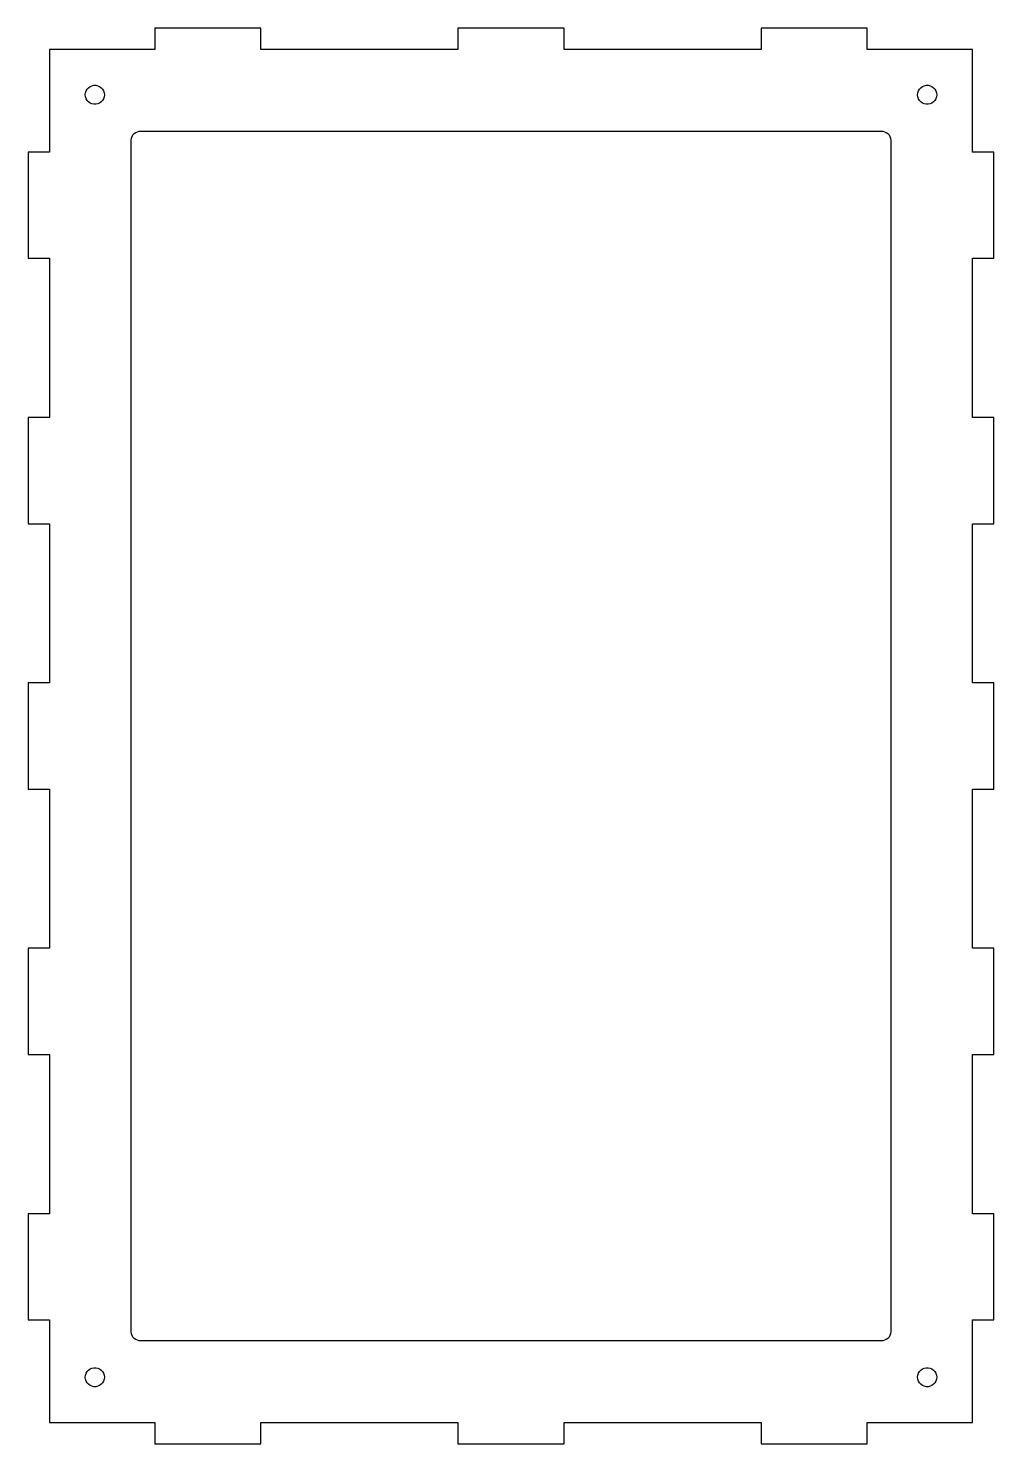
# Model space of a CAD drawing. Header units: metres. Extents: x -68 to 68, y -100 to 100.
import ezdxf

# ---------------------------------------------------------------- set-up
doc = ezdxf.new("R2010")
doc.units = ezdxf.units.M

msp = doc.modelspace()

# ---------------------------------------------------------------- linework, layer by layer
for p, q in [((-35.325, 100), (-50.325, 100)), ((-50.325, 100), (-50.325, 97.0173)), ((-35.325, 97.0173), (-35.325, 100)), ((7.5, 100), (-7.5, 100)), ((-7.5, 100), (-7.5, 97.0173)), ((7.5, 97.0173), (7.5, 100)), ((50.325, 100), (35.325, 100)), ((35.325, 100), (35.325, 97.0173)), ((50.325, 97.0173), (50.325, 100)), ((-50.325, 97.0173), (-65.21, 97.0173)), ((-65.21, 97.0173), (-65.21, 82.5)), ((-7.5, 97.0173), (-35.325, 97.0173)), ((35.325, 97.0173), (7.5, 97.0173)), ((65.19, 97.0173), (50.325, 97.0173)), ((65.22, 97), (65.19, 97.0173)), ((65.22, 82.5), (65.22, 97)), ((-60.15, 90.6), (-60.1205, 90.8807)), ((-60.1205, 90.3193), (-60.15, 90.6)), ((-60.1205, 90.8807), (-60.0333, 91.1491)), ((-60.0333, 90.0509), (-60.1205, 90.3193)), ((-60.0333, 91.1491), (-59.8922, 91.3935)), ((-59.8922, 89.8065), (-60.0333, 90.0509)), ((-59.8922, 91.3935), (-59.7033, 91.6032)), ((-59.7033, 91.6032), (-59.475, 91.7691)), ((-59.475, 91.7691), (-59.2172, 91.8839)), ((-59.2172, 91.8839), (-58.9411, 91.9426)), ((-58.9411, 91.9426), (-58.6589, 91.9426)), ((-58.6589, 91.9426), (-58.3828, 91.8839)), ((-58.3828, 91.8839), (-58.125, 91.7691)), ((-58.125, 91.7691), (-57.8967, 91.6032)), ((-57.8967, 91.6032), (-57.7078, 91.3935)), ((-57.7078, 91.3935), (-57.5667, 91.1491)), ((-57.5667, 90.0509), (-57.7078, 89.8065)), ((-57.5667, 91.1491), (-57.4795, 90.8807)), ((-57.4795, 90.3193), (-57.5667, 90.0509)), ((-57.4795, 90.8807), (-57.45, 90.6)), ((-57.45, 90.6), (-57.4795, 90.3193)), ((57.45, 90.6), (57.4795, 90.8807)), ((57.4795, 90.3193), (57.45, 90.6)), ((57.4795, 90.8807), (57.5667, 91.1491)), ((57.5667, 90.0509), (57.4795, 90.3193)), ((57.5667, 91.1491), (57.7078, 91.3935)), ((57.7078, 89.8065), (57.5667, 90.0509)), ((57.7078, 91.3935), (57.8967, 91.6032)), ((57.8967, 91.6032), (58.125, 91.7691)), ((58.125, 91.7691), (58.3828, 91.8839)), ((58.3828, 91.8839), (58.6589, 91.9426)), ((58.6589, 91.9426), (58.9411, 91.9426)), ((58.9411, 91.9426), (59.2172, 91.8839)), ((59.2172, 91.8839), (59.475, 91.7691)), ((59.475, 91.7691), (59.7033, 91.6032)), ((59.7033, 91.6032), (59.8922, 91.3935)), ((59.8922, 91.3935), (60.0333, 91.1491)), ((60.0333, 90.0509), (59.8922, 89.8065)), ((60.0333, 91.1491), (60.1205, 90.8807)), ((60.1205, 90.3193), (60.0333, 90.0509)), ((60.1205, 90.8807), (60.15, 90.6)), ((60.15, 90.6), (60.1205, 90.3193)), ((-59.7033, 89.5968), (-59.8922, 89.8065)), ((-59.475, 89.4309), (-59.7033, 89.5968)), ((-59.2172, 89.3161), (-59.475, 89.4309)), ((-58.9411, 89.2574), (-59.2172, 89.3161)), ((-58.6589, 89.2574), (-58.9411, 89.2574)), ((-58.3828, 89.3161), (-58.6589, 89.2574)), ((-58.125, 89.4309), (-58.3828, 89.3161)), ((-57.8967, 89.5968), (-58.125, 89.4309)), ((-57.7078, 89.8065), (-57.8967, 89.5968)), ((57.8967, 89.5968), (57.7078, 89.8065)), ((58.125, 89.4309), (57.8967, 89.5968)), ((58.3828, 89.3161), (58.125, 89.4309)), ((58.6589, 89.2574), (58.3828, 89.3161)), ((58.9411, 89.2574), (58.6589, 89.2574)), ((59.2172, 89.3161), (58.9411, 89.2574)), ((59.475, 89.4309), (59.2172, 89.3161)), ((59.7033, 89.5968), (59.475, 89.4309)), ((59.8922, 89.8065), (59.7033, 89.5968)), ((-53.65, 84.2), (-53.6227, 84.4599)), ((-53.65, -84.2), (-53.65, 84.2)), ((-53.6227, 84.4599), (-53.5419, 84.7084)), ((-53.5419, 84.7084), (-53.4113, 84.9347)), ((-53.4113, 84.9347), (-53.2364, 85.1289)), ((-53.2364, 85.1289), (-53.025, 85.2825)), ((-53.025, 85.2825), (-52.7863, 85.3888)), ((-52.7863, 85.3888), (-52.5307, 85.4432)), ((-52.5307, 85.4432), (52.5307, 85.4432)), ((52.5307, 85.4432), (52.7863, 85.3888)), ((52.7863, 85.3888), (53.025, 85.2825)), ((53.025, 85.2825), (53.2364, 85.1289)), ((53.2364, 85.1289), (53.4113, 84.9347)), ((53.4113, 84.9347), (53.5419, 84.7084)), ((53.5419, 84.7084), (53.6227, 84.4599)), ((53.6227, 84.4599), (53.65, 84.2)), ((53.65, 84.2), (53.65, -84.2)), ((-65.21, 82.5), (-68.2, 82.5)), ((-68.2, 82.5), (-68.2, 67.5)), ((68.2, 82.5), (65.22, 82.5)), ((68.2, 67.5), (68.2, 82.5)), ((-68.2, 67.5), (-65.21, 67.5)), ((-65.21, 67.5), (-65.21, 45)), ((65.22, 45), (65.22, 67.5)), ((65.22, 67.5), (68.2, 67.5)), ((-65.21, 45), (-68.2, 45)), ((-68.2, 45), (-68.2, 30)), ((68.2, 45), (65.22, 45)), ((68.2, 30), (68.2, 45)), ((-68.2, 30), (-65.21, 30)), ((-65.21, 30), (-65.21, 7.5)), ((65.22, 7.5), (65.22, 30)), ((65.22, 30), (68.2, 30)), ((-65.21, 7.5), (-68.2, 7.5)), ((-68.2, 7.5), (-68.2, -7.5)), ((68.2, 7.5), (65.22, 7.5)), ((68.2, -7.5), (68.2, 7.5)), ((-68.2, -7.5), (-65.21, -7.5)), ((-65.21, -7.5), (-65.21, -30)), ((65.22, -30), (65.22, -7.5)), ((65.22, -7.5), (68.2, -7.5)), ((-65.21, -30), (-68.2, -30)), ((-68.2, -30), (-68.2, -45)), ((68.2, -30), (65.22, -30)), ((68.2, -45), (68.2, -30)), ((-68.2, -45), (-65.21, -45)), ((-65.21, -45), (-65.21, -67.5)), ((65.22, -67.5), (65.22, -45)), ((65.22, -45), (68.2, -45)), ((-65.21, -67.5), (-68.2, -67.5)), ((-68.2, -67.5), (-68.2, -82.5)), ((68.2, -67.5), (65.22, -67.5)), ((68.2, -82.5), (68.2, -67.5)), ((-68.2, -82.5), (-65.21, -82.5)), ((-65.21, -82.5), (-65.21, -97.0173)), ((65.22, -97), (65.22, -82.5)), ((65.22, -82.5), (68.2, -82.5)), ((-53.6227, -84.4599), (-53.65, -84.2)), ((-53.5419, -84.7084), (-53.6227, -84.4599)), ((-53.4113, -84.9347), (-53.5419, -84.7084)), ((-53.2364, -85.1289), (-53.4113, -84.9347)), ((-53.025, -85.2825), (-53.2364, -85.1289)), ((-52.7863, -85.3888), (-53.025, -85.2825)), ((-52.5307, -85.4432), (-52.7863, -85.3888)), ((52.5307, -85.4432), (-52.5307, -85.4432)), ((52.7863, -85.3888), (52.5307, -85.4432)), ((53.025, -85.2825), (52.7863, -85.3888)), ((53.2364, -85.1289), (53.025, -85.2825)), ((53.4113, -84.9347), (53.2364, -85.1289)), ((53.5419, -84.7084), (53.4113, -84.9347)), ((53.6227, -84.4599), (53.5419, -84.7084)), ((53.65, -84.2), (53.6227, -84.4599)), ((-60.0333, -90.0509), (-59.8922, -89.8065)), ((-59.8922, -89.8065), (-59.7033, -89.5968)), ((-59.7033, -89.5968), (-59.475, -89.4309)), ((-59.475, -89.4309), (-59.2172, -89.3161)), ((-59.2172, -89.3161), (-58.9411, -89.2574)), ((-58.9411, -89.2574), (-58.6589, -89.2574)), ((-58.6589, -89.2574), (-58.3828, -89.3161)), ((-58.3828, -89.3161), (-58.125, -89.4309)), ((-58.125, -89.4309), (-57.8967, -89.5968)), ((-57.8967, -89.5968), (-57.7078, -89.8065)), ((-57.7078, -89.8065), (-57.5667, -90.0509)), ((57.5667, -90.0509), (57.7078, -89.8065)), ((57.7078, -89.8065), (57.8967, -89.5968)), ((57.8967, -89.5968), (58.125, -89.4309)), ((58.125, -89.4309), (58.3828, -89.3161)), ((58.3828, -89.3161), (58.6589, -89.2574)), ((58.6589, -89.2574), (58.9411, -89.2574)), ((58.9411, -89.2574), (59.2172, -89.3161)), ((59.2172, -89.3161), (59.475, -89.4309)), ((59.475, -89.4309), (59.7033, -89.5968)), ((59.7033, -89.5968), (59.8922, -89.8065)), ((59.8922, -89.8065), (60.0333, -90.0509)), ((-60.15, -90.6), (-60.1205, -90.3193)), ((-60.1205, -90.8807), (-60.15, -90.6)), ((-60.1205, -90.3193), (-60.0333, -90.0509)), ((-60.0333, -91.1491), (-60.1205, -90.8807)), ((-59.8922, -91.3935), (-60.0333, -91.1491)), ((-59.7033, -91.6032), (-59.8922, -91.3935)), ((-59.475, -91.7691), (-59.7033, -91.6032)), ((-59.2172, -91.8839), (-59.475, -91.7691)), ((-58.9411, -91.9426), (-59.2172, -91.8839)), ((-58.6589, -91.9426), (-58.9411, -91.9426)), ((-58.3828, -91.8839), (-58.6589, -91.9426)), ((-58.125, -91.7691), (-58.3828, -91.8839)), ((-57.8967, -91.6032), (-58.125, -91.7691)), ((-57.7078, -91.3935), (-57.8967, -91.6032)), ((-57.5667, -91.1491), (-57.7078, -91.3935)), ((-57.5667, -90.0509), (-57.4795, -90.3193)), ((-57.4795, -90.8807), (-57.5667, -91.1491)), ((-57.4795, -90.3193), (-57.45, -90.6)), ((-57.45, -90.6), (-57.4795, -90.8807)), ((57.45, -90.6), (57.4795, -90.3193)), ((57.4795, -90.8807), (57.45, -90.6)), ((57.4795, -90.3193), (57.5667, -90.0509)), ((57.5667, -91.1491), (57.4795, -90.8807)), ((57.7078, -91.3935), (57.5667, -91.1491)), ((57.8967, -91.6032), (57.7078, -91.3935)), ((58.125, -91.7691), (57.8967, -91.6032)), ((58.3828, -91.8839), (58.125, -91.7691)), ((58.6589, -91.9426), (58.3828, -91.8839)), ((58.9411, -91.9426), (58.6589, -91.9426)), ((59.2172, -91.8839), (58.9411, -91.9426)), ((59.475, -91.7691), (59.2172, -91.8839)), ((59.7033, -91.6032), (59.475, -91.7691)), ((59.8922, -91.3935), (59.7033, -91.6032)), ((60.0333, -91.1491), (59.8922, -91.3935)), ((60.0333, -90.0509), (60.1205, -90.3193)), ((60.1205, -90.8807), (60.0333, -91.1491)), ((60.1205, -90.3193), (60.15, -90.6)), ((60.15, -90.6), (60.1205, -90.8807)), ((-65.21, -97.0173), (-50.325, -97.0173)), ((-50.325, -97.0173), (-50.325, -100)), ((-35.325, -100), (-35.325, -97.0173)), ((-35.325, -97.0173), (-7.5, -97.0173)), ((-7.5, -97.0173), (-7.5, -100)), ((7.5, -100), (7.5, -97.0173)), ((7.5, -97.0173), (35.325, -97.0173)), ((35.325, -97.0173), (35.325, -100)), ((50.325, -100), (50.325, -97.0173)), ((50.325, -97.0173), (65.19, -97.0173)), ((65.19, -97.0173), (65.22, -97)), ((-50.325, -100), (-35.325, -100)), ((-7.5, -100), (7.5, -100)), ((35.325, -100), (50.325, -100))]:
    msp.add_line(p, q)

doc.saveas('drawing.dxf')
